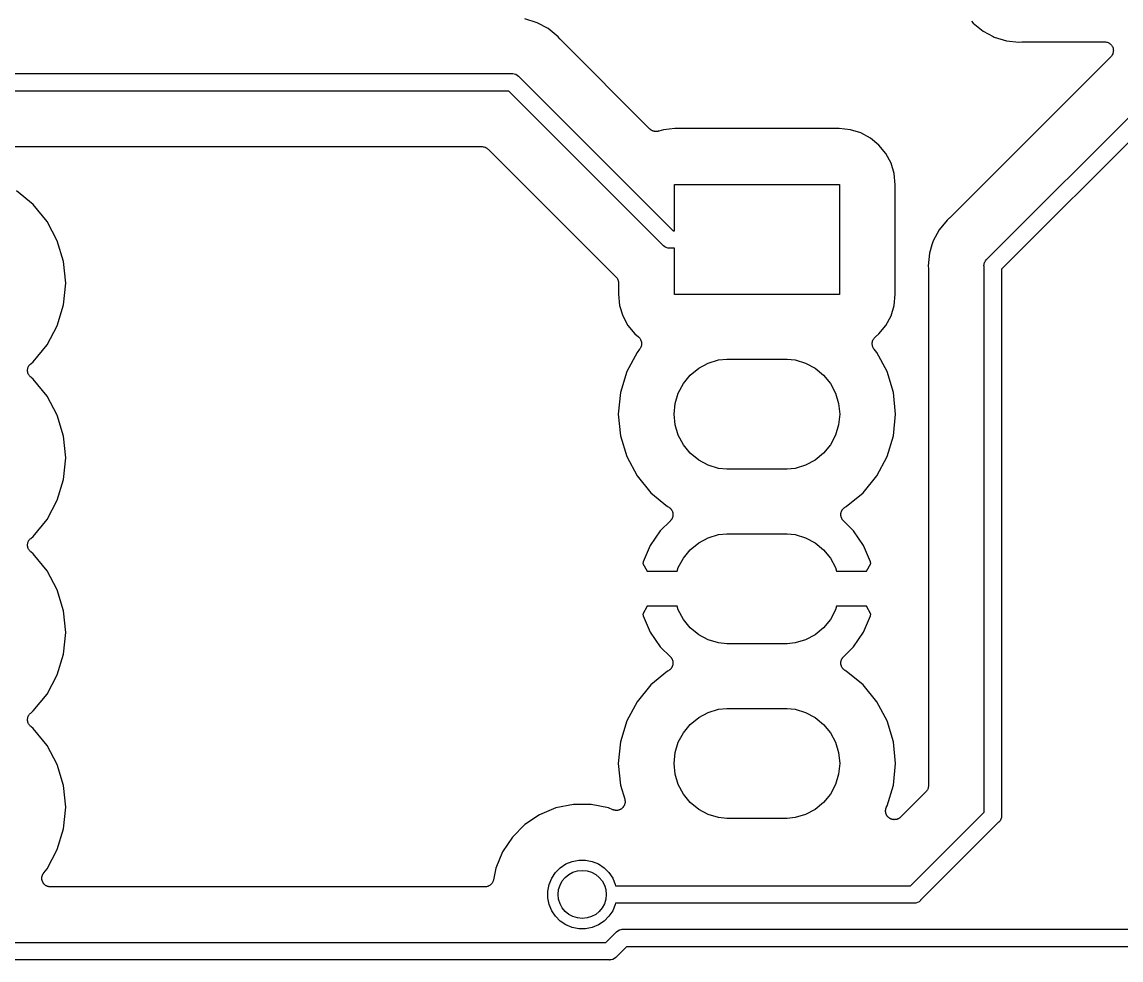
# Model space of a CAD drawing. Extents: x 2.36 to 5.74, y -5.58 to -1.66.
# Drawn here: x 2.979 to 3.608, y -4.488 to -3.95 of the extents above; entities that cross this region are included whole.
import ezdxf

# ---------------------------------------------------------------- set-up
doc = ezdxf.new("R2010")
doc.units = 0
doc.header["$MEASUREMENT"] = 0
doc.layers.add('BLACK', color=7, linetype='CONTINUOUS')

msp = doc.modelspace()

# ---------------------------------------------------------------- linework, layer by layer
at = {"layer": 'BLACK', "linetype": 'CONTINUOUS'}
for p, q in [((3.27416, -3.95083), (3.26722, -3.94872)), ((3.28055, -3.95424), (3.27416, -3.95083)), ((3.52285, -3.94994), (3.52384, -3.95116)), ((3.28616, -3.95884), (3.28055, -3.95424)), ((3.52384, -3.95116), (3.52945, -3.95576)), ((3.52945, -3.95576), (3.5352, -3.95883)), ((3.28715, -3.96006), (3.28616, -3.95884)), ((3.2873, -3.96021), (3.28715, -3.96006)), ((3.28743, -3.96037), (3.2873, -3.96021)), ((3.28748, -3.96042), (3.28743, -3.96037)), ((3.33879, -4.01173), (3.28748, -3.96042)), ((3.5352, -3.95883), (3.5352, -3.95883)), ((3.5352, -3.95883), (3.53585, -3.95917)), ((3.53585, -3.95917), (3.54278, -3.96128)), ((3.54278, -3.96128), (3.55, -3.96199)), ((3.55, -3.96199), (3.55156, -3.96184)), ((3.55156, -3.96184), (3.55163, -3.96183)), ((3.55163, -3.96183), (3.55184, -3.96183)), ((3.55184, -3.96183), (3.55205, -3.96181)), ((3.55205, -3.96181), (3.59906, -3.96181)), ((3.59906, -3.96181), (3.59911, -3.96181)), ((3.59911, -3.96181), (3.59911, -3.96181)), ((3.59911, -3.96181), (3.59911, -3.96181)), ((3.59911, -3.96181), (3.59913, -3.96181)), ((3.59913, -3.96181), (3.5996, -3.96186)), ((3.5996, -3.96186), (3.60008, -3.96192)), ((3.60008, -3.96192), (3.60009, -3.96192)), ((3.60009, -3.96192), (3.6001, -3.96192)), ((3.6001, -3.96192), (3.60055, -3.96206)), ((3.60055, -3.96206), (3.60101, -3.96221)), ((3.60101, -3.96221), (3.60102, -3.96221)), ((3.60102, -3.96221), (3.60103, -3.96222)), ((3.60103, -3.96222), (3.60145, -3.96245)), ((3.60145, -3.96245), (3.60187, -3.96268)), ((3.60187, -3.96268), (3.60188, -3.96268)), ((3.60188, -3.96268), (3.60188, -3.96269)), ((3.60188, -3.96269), (3.60225, -3.96299)), ((3.60225, -3.96299), (3.60262, -3.9633)), ((3.60262, -3.9633), (3.60262, -3.96331)), ((3.60262, -3.96331), (3.60263, -3.96331)), ((3.60263, -3.96331), (3.60293, -3.96368)), ((3.6032, -3.96961), (3.6029, -3.96998)), ((3.60293, -3.96368), (3.60323, -3.96406)), ((3.60321, -3.9696), (3.6032, -3.96961)), ((3.60344, -3.96917), (3.60321, -3.96959)), ((3.60321, -3.96959), (3.60321, -3.9696)), ((3.60323, -3.96406), (3.60324, -3.96407)), ((3.60324, -3.96407), (3.60324, -3.96407)), ((3.60324, -3.96407), (3.60346, -3.96449)), ((3.60367, -3.96875), (3.60344, -3.96917)), ((3.60346, -3.96449), (3.60369, -3.96492)), ((3.60368, -3.96873), (3.60367, -3.96874)), ((3.60367, -3.96874), (3.60367, -3.96875)), ((3.60382, -3.96827), (3.60368, -3.96873)), ((3.60369, -3.96492), (3.60369, -3.96493)), ((3.60369, -3.96493), (3.6037, -3.96494)), ((3.6037, -3.96494), (3.60383, -3.96538)), ((3.60396, -3.96782), (3.60382, -3.96827)), ((3.60383, -3.96538), (3.60397, -3.96586)), ((3.60401, -3.96732), (3.60396, -3.9678)), ((3.60396, -3.9678), (3.60396, -3.96781)), ((3.60396, -3.96781), (3.60396, -3.96782)), ((3.60397, -3.96586), (3.60397, -3.96587)), ((3.60397, -3.96587), (3.60397, -3.96587)), ((3.60397, -3.96587), (3.60401, -3.96635)), ((3.60401, -3.96635), (3.60406, -3.96683)), ((3.60406, -3.96685), (3.60401, -3.96732)), ((3.60406, -3.96683), (3.60406, -3.96684)), ((3.60406, -3.96684), (3.60406, -3.96685)), ((3.60259, -3.97035), (3.51042, -4.06252)), ((3.6029, -3.96998), (3.60259, -3.97035)), ((2.50707, -3.98), (3.25975, -3.98)), ((3.25975, -3.98), (3.26, -3.97998)), ((3.26, -3.97998), (3.26025, -3.98)), ((3.26025, -3.98), (3.26098, -3.98007)), ((3.26098, -3.98007), (3.26192, -3.98036)), ((3.26192, -3.98036), (3.26279, -3.98082)), ((3.26279, -3.98082), (3.26355, -3.98145)), ((3.26355, -3.98145), (3.26371, -3.98164)), ((3.26371, -3.98164), (3.35207, -4.07)), ((3.53164, -4.08629), (3.63129, -3.98664)), ((3.25793, -3.99), (2.50525, -3.99)), ((3.34629, -4.07836), (3.25793, -3.99)), ((3.63707, -3.995), (3.54, -4.09207)), ((3.33896, -4.01188), (3.33879, -4.01173)), ((3.33912, -4.01203), (3.33896, -4.01188)), ((3.33934, -4.01218), (3.33912, -4.01203)), ((3.33955, -4.01235), (3.33934, -4.01218)), ((3.33974, -4.01246), (3.33955, -4.01235)), ((3.33993, -4.01258), (3.33974, -4.01246)), ((3.34017, -4.01269), (3.33993, -4.01258)), ((3.34041, -4.01282), (3.34017, -4.01269)), ((3.34062, -4.01288), (3.34041, -4.01282)), ((3.34082, -4.01297), (3.34062, -4.01288)), ((3.34109, -4.01302), (3.34082, -4.01297)), ((3.34134, -4.0131), (3.34109, -4.01302)), ((3.34156, -4.01312), (3.34134, -4.0131)), ((3.34178, -4.01317), (3.34156, -4.01312)), ((3.34205, -4.01317), (3.34178, -4.01317)), ((3.34231, -4.0132), (3.34205, -4.01317)), ((3.34253, -4.01318), (3.34231, -4.0132)), ((3.34275, -4.01318), (3.34253, -4.01318)), ((3.34302, -4.01313), (3.34275, -4.01318)), ((3.34328, -4.01311), (3.34302, -4.01313)), ((3.3435, -4.01304), (3.34328, -4.01311)), ((3.34371, -4.013), (3.3435, -4.01304)), ((3.34378, -4.01298), (3.34371, -4.013)), ((3.34652, -4.01215), (3.34378, -4.01298)), ((3.353, -4.01151), (3.34652, -4.01215)), ((3.447, -4.01151), (3.353, -4.01151)), ((3.45348, -4.01215), (3.447, -4.01151)), ((3.45948, -4.01397), (3.45348, -4.01215)), ((3.465, -4.01693), (3.45948, -4.01397)), ((3.46985, -4.0209), (3.465, -4.01693)), ((2.7815, -4.02181), (3.24268, -4.02181)), ((3.24268, -4.02181), (3.2427, -4.02181)), ((3.2427, -4.02181), (3.2427, -4.02181)), ((3.2427, -4.02181), (3.2427, -4.02181)), ((3.2427, -4.02181), (3.24275, -4.02181)), ((3.24275, -4.02181), (3.24321, -4.02186)), ((3.24321, -4.02186), (3.24367, -4.02191)), ((3.24367, -4.02191), (3.24369, -4.02192)), ((3.24369, -4.02192), (3.24372, -4.02192)), ((3.24372, -4.02192), (3.24416, -4.02206)), ((3.24416, -4.02206), (3.2446, -4.02219)), ((3.2446, -4.02219), (3.24463, -4.02221)), ((3.24463, -4.02221), (3.24465, -4.02222)), ((3.24465, -4.02222), (3.24506, -4.02244)), ((3.24506, -4.02244), (3.24546, -4.02266)), ((3.24546, -4.02266), (3.24548, -4.02267)), ((3.24548, -4.02267), (3.24551, -4.02269)), ((3.24551, -4.02269), (3.24586, -4.02298)), ((3.24586, -4.02298), (3.24622, -4.02328)), ((3.24622, -4.02328), (3.3193, -4.09636)), ((3.47382, -4.02575), (3.46985, -4.0209)), ((3.47678, -4.03127), (3.47382, -4.02575)), ((3.47859, -4.03727), (3.47678, -4.03127)), ((3.47923, -4.04375), (3.47859, -4.03727)), ((3.35276, -4.07), (3.35276, -4.0435)), ((3.35276, -4.0435), (3.44724, -4.0435)), ((3.44724, -4.0435), (3.44724, -4.1065)), ((3.47923, -4.10625), (3.47923, -4.04375)), ((2.98573, -4.05502), (2.97609, -4.04711)), ((2.99364, -4.06466), (2.98573, -4.05502)), ((3.50884, -4.06384), (3.50424, -4.06945)), ((3.51006, -4.06285), (3.50884, -4.06384)), ((3.51021, -4.0627), (3.51006, -4.06285)), ((3.51037, -4.06257), (3.51021, -4.0627)), ((3.51042, -4.06252), (3.51037, -4.06257)), ((2.99952, -4.07566), (2.99364, -4.06466)), ((3.35207, -4.07), (3.35276, -4.07)), ((3.50424, -4.06945), (3.50083, -4.07584)), ((3.00314, -4.08759), (2.99952, -4.07566)), ((3.50083, -4.07584), (3.50014, -4.07811)), ((3.34645, -4.07855), (3.34629, -4.07836)), ((3.34721, -4.07918), (3.34645, -4.07855)), ((3.34808, -4.07964), (3.34721, -4.07918)), ((3.34902, -4.07993), (3.34808, -4.07964)), ((3.34975, -4.08), (3.34902, -4.07993)), ((3.35, -4.08002), (3.34975, -4.08)), ((3.34975, -4.08), (3.34975, -4.08)), ((3.35025, -4.08), (3.35, -4.08002)), ((3.35276, -4.08), (3.35025, -4.08)), ((3.35276, -4.1065), (3.35276, -4.08)), ((3.49872, -4.08278), (3.49801, -4.09)), ((3.50014, -4.07811), (3.49872, -4.08278)), ((3.50014, -4.07811), (3.50014, -4.07811)), ((3.00436, -4.1), (3.00314, -4.08759)), ((3.52998, -4.09), (3.53007, -4.08902)), ((3.53007, -4.08902), (3.53036, -4.08808)), ((3.53036, -4.08808), (3.53038, -4.08804)), ((3.53038, -4.08804), (3.53082, -4.08721)), ((3.53082, -4.08721), (3.53145, -4.08645)), ((3.53145, -4.08645), (3.53164, -4.08629)), ((3.49801, -4.09), (3.49816, -4.09156)), ((3.49816, -4.09156), (3.49817, -4.09163)), ((3.49817, -4.09163), (3.49817, -4.09184)), ((3.49817, -4.09184), (3.49819, -4.09205)), ((3.49819, -4.09205), (3.49819, -4.38768)), ((3.53, -4.09025), (3.52998, -4.09)), ((3.53, -4.40293), (3.53, -4.09025)), ((3.54, -4.09207), (3.54, -4.40475)), ((3.00314, -4.11241), (3.00436, -4.1)), ((3.3193, -4.09636), (3.31931, -4.09637)), ((3.31931, -4.09637), (3.31931, -4.09637)), ((3.31931, -4.09637), (3.31932, -4.09637)), ((3.31932, -4.09637), (3.31935, -4.09641)), ((3.31935, -4.09641), (3.31964, -4.09677)), ((3.31964, -4.09677), (3.31993, -4.09713)), ((3.31993, -4.09713), (3.31994, -4.09715)), ((3.31994, -4.09715), (3.31996, -4.09717)), ((3.31996, -4.09717), (3.32017, -4.09758)), ((3.32017, -4.09758), (3.32039, -4.09799)), ((3.32039, -4.09799), (3.3204, -4.09802)), ((3.3204, -4.09802), (3.32041, -4.09804)), ((3.32041, -4.09804), (3.32054, -4.09848)), ((3.32054, -4.09848), (3.32067, -4.09893)), ((3.32067, -4.09893), (3.32067, -4.09895)), ((3.32067, -4.09895), (3.32068, -4.09898)), ((3.32068, -4.09898), (3.32072, -4.09944)), ((3.32072, -4.09944), (3.32077, -4.0999)), ((3.32077, -4.0999), (3.32077, -4.10625)), ((3.32077, -4.10625), (3.32141, -4.11273)), ((3.44724, -4.1065), (3.35276, -4.1065)), ((3.47859, -4.11273), (3.47923, -4.10625)), ((2.99952, -4.12434), (3.00314, -4.11241)), ((3.32141, -4.11273), (3.32322, -4.11873)), ((3.47678, -4.11873), (3.47859, -4.11273)), ((3.32322, -4.11873), (3.32618, -4.12425)), ((3.47382, -4.12425), (3.47678, -4.11873)), ((2.99364, -4.13534), (2.99952, -4.12434)), ((3.32618, -4.12425), (3.33015, -4.1291)), ((3.46985, -4.1291), (3.47382, -4.12425)), ((3.33015, -4.1291), (3.33219, -4.13077)), ((3.33219, -4.13077), (3.33221, -4.13079)), ((3.33221, -4.13079), (3.33221, -4.13079)), ((3.33221, -4.13079), (3.33222, -4.13079)), ((3.33222, -4.13079), (3.33224, -4.13081)), ((3.33224, -4.13081), (3.33257, -4.13115)), ((3.33257, -4.13115), (3.3329, -4.13148)), ((3.3329, -4.13148), (3.33291, -4.1315)), ((3.33291, -4.1315), (3.33292, -4.13151)), ((3.33292, -4.13151), (3.33318, -4.13191)), ((3.33318, -4.13191), (3.33344, -4.1323)), ((3.33344, -4.1323), (3.33344, -4.13232)), ((3.33344, -4.13232), (3.33345, -4.13233)), ((3.33345, -4.13233), (3.33363, -4.13277)), ((3.33363, -4.13277), (3.33381, -4.1332)), ((3.33381, -4.1332), (3.33381, -4.13322)), ((3.33381, -4.13322), (3.33382, -4.13324)), ((3.33382, -4.13324), (3.3339, -4.1337)), ((3.46611, -4.13363), (3.4662, -4.13317)), ((3.4662, -4.13317), (3.46621, -4.13315)), ((3.46621, -4.13314), (3.4664, -4.1327)), ((3.46621, -4.13315), (3.46621, -4.13314)), ((3.4664, -4.1327), (3.46658, -4.13227)), ((3.46658, -4.13227), (3.46659, -4.13225)), ((3.46659, -4.13225), (3.4666, -4.13224)), ((3.4666, -4.13224), (3.46686, -4.13185)), ((3.46686, -4.13185), (3.46712, -4.13146)), ((3.46712, -4.13146), (3.46713, -4.13145)), ((3.46713, -4.13145), (3.46714, -4.13143)), ((3.46714, -4.13143), (3.46748, -4.1311)), ((3.46748, -4.1311), (3.46781, -4.13077)), ((3.46781, -4.13077), (3.46985, -4.1291)), ((2.98573, -4.14498), (2.99364, -4.13534)), ((3.33288, -4.13781), (3.33136, -4.13966)), ((3.33314, -4.13741), (3.33288, -4.13781)), ((3.33341, -4.13702), (3.33314, -4.13741)), ((3.33342, -4.13699), (3.33341, -4.13701)), ((3.33341, -4.13701), (3.33341, -4.13702)), ((3.3336, -4.13656), (3.33342, -4.13699)), ((3.33379, -4.13613), (3.3336, -4.13656)), ((3.3338, -4.13609), (3.33379, -4.13611)), ((3.33379, -4.13611), (3.33379, -4.13613)), ((3.33389, -4.13563), (3.3338, -4.13609)), ((3.33399, -4.13517), (3.33389, -4.13563)), ((3.3339, -4.1337), (3.33399, -4.13416)), ((3.33399, -4.13416), (3.33399, -4.13418)), ((3.33399, -4.13418), (3.334, -4.1342)), ((3.334, -4.1342), (3.33399, -4.13467)), ((3.33399, -4.13467), (3.33399, -4.13514)), ((3.33399, -4.13514), (3.33399, -4.13515)), ((3.33399, -4.13515), (3.33399, -4.13517)), ((3.466, -4.13507), (3.46601, -4.1346)), ((3.46601, -4.13508), (3.466, -4.13507)), ((3.46601, -4.13409), (3.46611, -4.13363)), ((3.46601, -4.13411), (3.46601, -4.13409)), ((3.46601, -4.13413), (3.46601, -4.13411)), ((3.46601, -4.1346), (3.46601, -4.13413)), ((3.46601, -4.1351), (3.46601, -4.13508)), ((3.4661, -4.13556), (3.46601, -4.1351)), ((3.46618, -4.13603), (3.4661, -4.13556)), ((3.46619, -4.13604), (3.46618, -4.13603)), ((3.46619, -4.13606), (3.46619, -4.13604)), ((3.46637, -4.13649), (3.46619, -4.13606)), ((3.46654, -4.13693), (3.46637, -4.13649)), ((3.46655, -4.13695), (3.46654, -4.13693)), ((3.46656, -4.13696), (3.46655, -4.13695)), ((3.46682, -4.13735), (3.46656, -4.13696)), ((3.46708, -4.13775), (3.46682, -4.13735)), ((3.4671, -4.13778), (3.46708, -4.13775)), ((3.46712, -4.13781), (3.4671, -4.13778)), ((3.4671, -4.13778), (3.4671, -4.13778)), ((3.4671, -4.13778), (3.4671, -4.13778)), ((3.46864, -4.13966), (3.46712, -4.13781)), ((2.98432, -4.14613), (2.98573, -4.14498)), ((3.33136, -4.13966), (3.32548, -4.15066)), ((3.36667, -4.14869), (3.37214, -4.14576)), ((3.37214, -4.14576), (3.37808, -4.14396)), ((3.37808, -4.14396), (3.38271, -4.1435)), ((3.38271, -4.1435), (3.41729, -4.1435)), ((3.41729, -4.1435), (3.42192, -4.14396)), ((3.42192, -4.14396), (3.42786, -4.14576)), ((3.42786, -4.14576), (3.43333, -4.14869)), ((3.47452, -4.15066), (3.46864, -4.13966)), ((2.98252, -4.14946), (2.98262, -4.149)), ((2.98252, -4.14948), (2.98252, -4.14946)), ((2.98252, -4.14949), (2.98252, -4.14948)), ((2.98252, -4.14996), (2.98252, -4.14949)), ((2.98252, -4.15044), (2.98252, -4.14996)), ((2.98252, -4.15045), (2.98252, -4.15044)), ((2.98252, -4.15047), (2.98252, -4.15045)), ((2.98261, -4.15093), (2.98252, -4.15047)), ((2.9827, -4.1514), (2.98261, -4.15093)), ((2.98262, -4.149), (2.98271, -4.14854)), ((2.9827, -4.15141), (2.9827, -4.1514)), ((2.9827, -4.15143), (2.9827, -4.15141)), ((2.98288, -4.15187), (2.9827, -4.15143)), ((2.98271, -4.14854), (2.98272, -4.14852)), ((2.98272, -4.14851), (2.98291, -4.14807)), ((2.98272, -4.14852), (2.98272, -4.14851)), ((2.98306, -4.1523), (2.98288, -4.15187)), ((2.98291, -4.14807), (2.98309, -4.14764)), ((2.98309, -4.14764), (2.9831, -4.14762)), ((2.9831, -4.14761), (2.98337, -4.14722)), ((2.9831, -4.14762), (2.9831, -4.14761)), ((2.98337, -4.14722), (2.98363, -4.14682)), ((2.98363, -4.14682), (2.98364, -4.14681)), ((2.98364, -4.14681), (2.98365, -4.1468)), ((2.98365, -4.1468), (2.98399, -4.14647)), ((2.98399, -4.14647), (2.98432, -4.14613)), ((3.32548, -4.15066), (3.32186, -4.16259)), ((3.36187, -4.15262), (3.36667, -4.14869)), ((3.43333, -4.14869), (3.43813, -4.15262)), ((3.47814, -4.16259), (3.47452, -4.15066)), ((2.98307, -4.15232), (2.98306, -4.1523)), ((2.98307, -4.15233), (2.98307, -4.15232)), ((2.98333, -4.15273), (2.98307, -4.15233)), ((2.98359, -4.15312), (2.98333, -4.15273)), ((2.9836, -4.15313), (2.98359, -4.15312)), ((2.98361, -4.15314), (2.9836, -4.15313)), ((2.98394, -4.15348), (2.98361, -4.15314)), ((2.98427, -4.15382), (2.98394, -4.15348)), ((2.98429, -4.15384), (2.98427, -4.15382)), ((2.98432, -4.15387), (2.98429, -4.15384)), ((2.98429, -4.15384), (2.98429, -4.15384)), ((2.98429, -4.15384), (2.98429, -4.15384)), ((2.98573, -4.15502), (2.98432, -4.15387)), ((2.99364, -4.16466), (2.98573, -4.15502)), ((3.35501, -4.16289), (3.35794, -4.15742)), ((3.35794, -4.15742), (3.36187, -4.15262)), ((3.43813, -4.15262), (3.44206, -4.15742)), ((3.44206, -4.15742), (3.44499, -4.16289)), ((2.99952, -4.17566), (2.99364, -4.16466)), ((3.32186, -4.16259), (3.32064, -4.175)), ((3.35321, -4.16883), (3.35501, -4.16289)), ((3.44499, -4.16289), (3.44679, -4.16883)), ((3.47936, -4.175), (3.47814, -4.16259)), ((3.3526, -4.175), (3.35321, -4.16883)), ((3.44679, -4.16883), (3.4474, -4.175)), ((3.00314, -4.18759), (2.99952, -4.17566)), ((3.32064, -4.175), (3.32186, -4.18741)), ((3.35321, -4.18117), (3.3526, -4.175)), ((3.4474, -4.175), (3.44679, -4.18117)), ((3.47814, -4.18741), (3.47936, -4.175)), ((3.35501, -4.18711), (3.35321, -4.18117)), ((3.44679, -4.18117), (3.44499, -4.18711)), ((3.00436, -4.2), (3.00314, -4.18759)), ((3.32186, -4.18741), (3.32548, -4.19934)), ((3.35794, -4.19258), (3.35501, -4.18711)), ((3.44499, -4.18711), (3.44206, -4.19258)), ((3.47452, -4.19934), (3.47814, -4.18741)), ((3.36187, -4.19738), (3.35794, -4.19258)), ((3.44206, -4.19258), (3.43813, -4.19738)), ((3.00314, -4.21241), (3.00436, -4.2)), ((3.32548, -4.19934), (3.33136, -4.21034)), ((3.36667, -4.20131), (3.36187, -4.19738)), ((3.37214, -4.20424), (3.36667, -4.20131)), ((3.43333, -4.20131), (3.42786, -4.20424)), ((3.43813, -4.19738), (3.43333, -4.20131)), ((3.46864, -4.21034), (3.47452, -4.19934)), ((3.37808, -4.20604), (3.37214, -4.20424)), ((3.38271, -4.2065), (3.37808, -4.20604)), ((3.41729, -4.2065), (3.38271, -4.2065)), ((3.42192, -4.20604), (3.41729, -4.2065)), ((3.42786, -4.20424), (3.42192, -4.20604)), ((2.99952, -4.22434), (3.00314, -4.21241)), ((3.33136, -4.21034), (3.33927, -4.21998)), ((3.46073, -4.21998), (3.46864, -4.21034)), ((3.33927, -4.21998), (3.34891, -4.22789)), ((3.45109, -4.22789), (3.46073, -4.21998)), ((2.99364, -4.23534), (2.99952, -4.22434)), ((3.34891, -4.22789), (3.34931, -4.22811)), ((3.34931, -4.22811), (3.34938, -4.22814)), ((3.34938, -4.22814), (3.34959, -4.22829)), ((3.34959, -4.22829), (3.34981, -4.22841)), ((3.34981, -4.22841), (3.34999, -4.22856)), ((3.34999, -4.22856), (3.35018, -4.2287)), ((3.35018, -4.2287), (3.35036, -4.22888)), ((3.35036, -4.22888), (3.35055, -4.22904)), ((3.35055, -4.22904), (3.3507, -4.22923)), ((3.3507, -4.22923), (3.35086, -4.22939)), ((3.35086, -4.22939), (3.351, -4.22961)), ((3.351, -4.22961), (3.35116, -4.22981)), ((3.35116, -4.22981), (3.35127, -4.23002)), ((3.35127, -4.23002), (3.35139, -4.23021)), ((3.35139, -4.23021), (3.35149, -4.23045)), ((3.35149, -4.23045), (3.35161, -4.23068)), ((3.35161, -4.23068), (3.35167, -4.2309)), ((3.35167, -4.2309), (3.35176, -4.23112)), ((3.35178, -4.23378), (3.35173, -4.23401)), ((3.35176, -4.23112), (3.3518, -4.23137)), ((3.35185, -4.23356), (3.35178, -4.23378)), ((3.3518, -4.23137), (3.35187, -4.23161)), ((3.35188, -4.2333), (3.35185, -4.23356)), ((3.35187, -4.23161), (3.35189, -4.23185)), ((3.35193, -4.23305), (3.35188, -4.2333)), ((3.35189, -4.23185), (3.35194, -4.23208)), ((3.35196, -4.23259), (3.35193, -4.23282)), ((3.35193, -4.23282), (3.35193, -4.23305)), ((3.35194, -4.23208), (3.35194, -4.23233)), ((3.35194, -4.23233), (3.35196, -4.23259)), ((3.44804, -4.23252), (3.44807, -4.23226)), ((3.44807, -4.23275), (3.44804, -4.23252)), ((3.44806, -4.23298), (3.44807, -4.23275)), ((3.44811, -4.23323), (3.44806, -4.23298)), ((3.44807, -4.23201), (3.44812, -4.23178)), ((3.44807, -4.23226), (3.44807, -4.23201)), ((3.44814, -4.23349), (3.44811, -4.23323)), ((3.44812, -4.23178), (3.44814, -4.23154)), ((3.44814, -4.23154), (3.44821, -4.2313)), ((3.4482, -4.23371), (3.44814, -4.23349)), ((3.44825, -4.23394), (3.4482, -4.23371)), ((3.44821, -4.2313), (3.44826, -4.23105)), ((3.44834, -4.23418), (3.44825, -4.23394)), ((3.44826, -4.23105), (3.44835, -4.23083)), ((3.44835, -4.23083), (3.44842, -4.23061)), ((3.44842, -4.23061), (3.44854, -4.23039)), ((3.44854, -4.23039), (3.44864, -4.23015)), ((3.44864, -4.23015), (3.44877, -4.22996)), ((3.44877, -4.22996), (3.44888, -4.22975)), ((3.44888, -4.22975), (3.44904, -4.22955)), ((3.44904, -4.22955), (3.44918, -4.22934)), ((3.44918, -4.22934), (3.44935, -4.22917)), ((3.44935, -4.22917), (3.4495, -4.22899)), ((3.4495, -4.22899), (3.44969, -4.22883)), ((3.44969, -4.22883), (3.44987, -4.22865)), ((3.44987, -4.22865), (3.45007, -4.22852)), ((3.45007, -4.22852), (3.45025, -4.22837)), ((3.45025, -4.22837), (3.45047, -4.22825)), ((3.45047, -4.22825), (3.45069, -4.22811)), ((3.45069, -4.22811), (3.45109, -4.22789)), ((2.98573, -4.24498), (2.99364, -4.23534)), ((3.35046, -4.23609), (3.34462, -4.24181)), ((3.35062, -4.23589), (3.35046, -4.23609)), ((3.3508, -4.23571), (3.35062, -4.23589)), ((3.35093, -4.23552), (3.3508, -4.23571)), ((3.35108, -4.23534), (3.35093, -4.23552)), ((3.35121, -4.23512), (3.35108, -4.23534)), ((3.35135, -4.23491), (3.35121, -4.23512)), ((3.35144, -4.23469), (3.35135, -4.23491)), ((3.35155, -4.23449), (3.35144, -4.23469)), ((3.35163, -4.23424), (3.35155, -4.23449)), ((3.35173, -4.23401), (3.35163, -4.23424)), ((3.44842, -4.23442), (3.44834, -4.23418)), ((3.44853, -4.23463), (3.44842, -4.23442)), ((3.44862, -4.23484), (3.44853, -4.23463)), ((3.44876, -4.23506), (3.44862, -4.23484)), ((3.44888, -4.23528), (3.44876, -4.23506)), ((3.44902, -4.23546), (3.44888, -4.23528)), ((3.44915, -4.23566), (3.44902, -4.23546)), ((3.44933, -4.23584), (3.44915, -4.23566)), ((3.44949, -4.23604), (3.44933, -4.23584)), ((3.44954, -4.23609), (3.44949, -4.23604)), ((3.45538, -4.24181), (3.44954, -4.23609)), ((2.98365, -4.2468), (2.98399, -4.24647)), ((2.98399, -4.24647), (2.98432, -4.24613)), ((2.98432, -4.24613), (2.98573, -4.24498)), ((3.34462, -4.24181), (3.33891, -4.25018)), ((3.36667, -4.24869), (3.37214, -4.24576)), ((3.37214, -4.24576), (3.37808, -4.24396)), ((3.37808, -4.24396), (3.38271, -4.2435)), ((3.38271, -4.2435), (3.41729, -4.2435)), ((3.41729, -4.2435), (3.42192, -4.24396)), ((3.42192, -4.24396), (3.42786, -4.24576)), ((3.42786, -4.24576), (3.43333, -4.24869)), ((3.46109, -4.25018), (3.45538, -4.24181)), ((2.98252, -4.24946), (2.98262, -4.249)), ((2.98252, -4.24948), (2.98252, -4.24946)), ((2.98252, -4.24949), (2.98252, -4.24948)), ((2.98252, -4.24996), (2.98252, -4.24949)), ((2.98252, -4.25044), (2.98252, -4.24996)), ((2.98252, -4.25045), (2.98252, -4.25044)), ((2.98252, -4.25047), (2.98252, -4.25045)), ((2.98261, -4.25093), (2.98252, -4.25047)), ((2.9827, -4.2514), (2.98261, -4.25093)), ((2.98262, -4.249), (2.98271, -4.24854)), ((2.9827, -4.25141), (2.9827, -4.2514)), ((2.9827, -4.25143), (2.9827, -4.25141)), ((2.98288, -4.25187), (2.9827, -4.25143)), ((2.98271, -4.24854), (2.98272, -4.24852)), ((2.98272, -4.24851), (2.98291, -4.24807)), ((2.98272, -4.24852), (2.98272, -4.24851)), ((2.98306, -4.2523), (2.98288, -4.25187)), ((2.98291, -4.24807), (2.98309, -4.24764)), ((2.98307, -4.25232), (2.98306, -4.2523)), ((2.98307, -4.25233), (2.98307, -4.25232)), ((2.98333, -4.25273), (2.98307, -4.25233)), ((2.98309, -4.24764), (2.9831, -4.24762)), ((2.9831, -4.24761), (2.98337, -4.24722)), ((2.9831, -4.24762), (2.9831, -4.24761)), ((2.98359, -4.25312), (2.98333, -4.25273)), ((2.98337, -4.24722), (2.98363, -4.24682)), ((2.98363, -4.24682), (2.98364, -4.24681)), ((2.98364, -4.24681), (2.98365, -4.2468)), ((3.33891, -4.25018), (3.33493, -4.25951)), ((3.35794, -4.25742), (3.36187, -4.25262)), ((3.36187, -4.25262), (3.36667, -4.24869)), ((3.43333, -4.24869), (3.43813, -4.25262)), ((3.43813, -4.25262), (3.44206, -4.25742)), ((3.46507, -4.25951), (3.46109, -4.25018)), ((2.9836, -4.25313), (2.98359, -4.25312)), ((2.98361, -4.25314), (2.9836, -4.25313)), ((2.98394, -4.25348), (2.98361, -4.25314)), ((2.98427, -4.25382), (2.98394, -4.25348)), ((2.98429, -4.25384), (2.98427, -4.25382)), ((2.98432, -4.25387), (2.98429, -4.25384)), ((2.98429, -4.25384), (2.98429, -4.25384)), ((2.98429, -4.25384), (2.98429, -4.25384)), ((2.98573, -4.25502), (2.98432, -4.25387)), ((2.99364, -4.26466), (2.98573, -4.25502)), ((3.35501, -4.26289), (3.35794, -4.25742)), ((3.44206, -4.25742), (3.44499, -4.26289)), ((2.99952, -4.27566), (2.99364, -4.26466)), ((3.33493, -4.25951), (3.33473, -4.26048)), ((3.33473, -4.26048), (3.33721, -4.265)), ((3.33721, -4.265), (3.35437, -4.265)), ((3.35437, -4.265), (3.35501, -4.26289)), ((3.44499, -4.26289), (3.44563, -4.265)), ((3.44563, -4.265), (3.46279, -4.265)), ((3.46279, -4.265), (3.46527, -4.26048)), ((3.46527, -4.26048), (3.46507, -4.25951)), ((3.00314, -4.28759), (2.99952, -4.27566)), ((3.00436, -4.3), (3.00314, -4.28759)), ((3.33721, -4.285), (3.33473, -4.28952)), ((3.33473, -4.28952), (3.33493, -4.29049)), ((3.33493, -4.29049), (3.33891, -4.29982)), ((3.35437, -4.285), (3.33721, -4.285)), ((3.35501, -4.28711), (3.35437, -4.285)), ((3.35794, -4.29258), (3.35501, -4.28711)), ((3.44499, -4.28711), (3.44206, -4.29258)), ((3.44563, -4.285), (3.44499, -4.28711)), ((3.46279, -4.285), (3.44563, -4.285)), ((3.46109, -4.29982), (3.46507, -4.29049)), ((3.46527, -4.28952), (3.46279, -4.285)), ((3.46507, -4.29049), (3.46527, -4.28952)), ((3.36187, -4.29738), (3.35794, -4.29258)), ((3.44206, -4.29258), (3.43813, -4.29738)), ((3.00314, -4.31241), (3.00436, -4.3)), ((3.33891, -4.29982), (3.34462, -4.30819)), ((3.36667, -4.30131), (3.36187, -4.29738)), ((3.37214, -4.30424), (3.36667, -4.30131)), ((3.43333, -4.30131), (3.42786, -4.30424)), ((3.43813, -4.29738), (3.43333, -4.30131)), ((3.45538, -4.30819), (3.46109, -4.29982)), ((3.34462, -4.30819), (3.35046, -4.31391)), ((3.37808, -4.30604), (3.37214, -4.30424)), ((3.38271, -4.3065), (3.37808, -4.30604)), ((3.41729, -4.3065), (3.38271, -4.3065)), ((3.42192, -4.30604), (3.41729, -4.3065)), ((3.42786, -4.30424), (3.42192, -4.30604)), ((3.44954, -4.31391), (3.45538, -4.30819)), ((2.99952, -4.32434), (3.00314, -4.31241)), ((3.35046, -4.31391), (3.35051, -4.31396)), ((3.35051, -4.31396), (3.35067, -4.31416)), ((3.35067, -4.31416), (3.35085, -4.31434)), ((3.35085, -4.31434), (3.35098, -4.31454)), ((3.35098, -4.31454), (3.35112, -4.31472)), ((3.35112, -4.31472), (3.35124, -4.31494)), ((3.35124, -4.31494), (3.35138, -4.31516)), ((3.35138, -4.31516), (3.35147, -4.31537)), ((3.35147, -4.31537), (3.35158, -4.31558)), ((3.35158, -4.31558), (3.35166, -4.31582)), ((3.44837, -4.31576), (3.44845, -4.31551)), ((3.44845, -4.31551), (3.44856, -4.31531)), ((3.44856, -4.31531), (3.44865, -4.31509)), ((3.44865, -4.31509), (3.44879, -4.31488)), ((3.44879, -4.31488), (3.44892, -4.31466)), ((3.44892, -4.31466), (3.44907, -4.31448)), ((3.44907, -4.31448), (3.4492, -4.31429)), ((3.4492, -4.31429), (3.44938, -4.31411)), ((3.44938, -4.31411), (3.44954, -4.31391)), ((3.34931, -4.32189), (3.34891, -4.32211)), ((3.34953, -4.32175), (3.34931, -4.32189)), ((3.34975, -4.32163), (3.34953, -4.32175)), ((3.34993, -4.32148), (3.34975, -4.32163)), ((3.35013, -4.32135), (3.34993, -4.32148)), ((3.35031, -4.32117), (3.35013, -4.32135)), ((3.3505, -4.32101), (3.35031, -4.32117)), ((3.35065, -4.32083), (3.3505, -4.32101)), ((3.35082, -4.32066), (3.35065, -4.32083)), ((3.35096, -4.32045), (3.35082, -4.32066)), ((3.35112, -4.32025), (3.35096, -4.32045)), ((3.35123, -4.32004), (3.35112, -4.32025)), ((3.35136, -4.31985), (3.35123, -4.32004)), ((3.35146, -4.31961), (3.35136, -4.31985)), ((3.35158, -4.31939), (3.35146, -4.31961)), ((3.35165, -4.31917), (3.35158, -4.31939)), ((3.35174, -4.31895), (3.35165, -4.31917)), ((3.35166, -4.31582), (3.35175, -4.31606)), ((3.35179, -4.3187), (3.35174, -4.31895)), ((3.35175, -4.31606), (3.3518, -4.31629)), ((3.35186, -4.31846), (3.35179, -4.3187)), ((3.3518, -4.31629), (3.35186, -4.31651)), ((3.35186, -4.31651), (3.35189, -4.31677)), ((3.35188, -4.31822), (3.35186, -4.31846)), ((3.35193, -4.31799), (3.35188, -4.31822)), ((3.35189, -4.31677), (3.35194, -4.31702)), ((3.35194, -4.31702), (3.35193, -4.31725)), ((3.35193, -4.31725), (3.35196, -4.31748)), ((3.35196, -4.31748), (3.35193, -4.31774)), ((3.35193, -4.31774), (3.35193, -4.31799)), ((3.44804, -4.31741), (3.44807, -4.31718)), ((3.44806, -4.31767), (3.44804, -4.31741)), ((3.44806, -4.31792), (3.44806, -4.31767)), ((3.44811, -4.31815), (3.44806, -4.31792)), ((3.44807, -4.31695), (3.44812, -4.3167)), ((3.44807, -4.31718), (3.44807, -4.31695)), ((3.44813, -4.31839), (3.44811, -4.31815)), ((3.44812, -4.3167), (3.44815, -4.31644)), ((3.4482, -4.31863), (3.44813, -4.31839)), ((3.44815, -4.31644), (3.44822, -4.31622)), ((3.44824, -4.31888), (3.4482, -4.31863)), ((3.44822, -4.31622), (3.44827, -4.31599)), ((3.44833, -4.3191), (3.44824, -4.31888)), ((3.44827, -4.31599), (3.44837, -4.31576)), ((3.44839, -4.31932), (3.44833, -4.3191)), ((3.44851, -4.31955), (3.44839, -4.31932)), ((3.44861, -4.31979), (3.44851, -4.31955)), ((3.44873, -4.31998), (3.44861, -4.31979)), ((3.44884, -4.32019), (3.44873, -4.31998)), ((3.449, -4.32039), (3.44884, -4.32019)), ((3.44914, -4.32061), (3.449, -4.32039)), ((3.4493, -4.32077), (3.44914, -4.32061)), ((3.44945, -4.32096), (3.4493, -4.32077)), ((3.44964, -4.32112), (3.44945, -4.32096)), ((3.44982, -4.3213), (3.44964, -4.32112)), ((3.45001, -4.32144), (3.44982, -4.3213)), ((3.45019, -4.32159), (3.45001, -4.32144)), ((3.45041, -4.32171), (3.45019, -4.32159)), ((3.45062, -4.32186), (3.45041, -4.32171)), ((3.45069, -4.32189), (3.45062, -4.32186)), ((3.45109, -4.32211), (3.45069, -4.32189)), ((2.99364, -4.33534), (2.99952, -4.32434)), ((3.34891, -4.32211), (3.33927, -4.33002)), ((3.46073, -4.33002), (3.45109, -4.32211)), ((3.33927, -4.33002), (3.33136, -4.33966)), ((3.46864, -4.33966), (3.46073, -4.33002)), ((2.98573, -4.34498), (2.99364, -4.33534)), ((3.33136, -4.33966), (3.32548, -4.35066)), ((3.47452, -4.35066), (3.46864, -4.33966)), ((2.98337, -4.34722), (2.98363, -4.34682)), ((2.98363, -4.34682), (2.98364, -4.34681)), ((2.98364, -4.34681), (2.98365, -4.3468)), ((2.98365, -4.3468), (2.98399, -4.34647)), ((2.98399, -4.34647), (2.98432, -4.34613)), ((2.98432, -4.34613), (2.98573, -4.34498)), ((3.36667, -4.34869), (3.37214, -4.34576)), ((3.37214, -4.34576), (3.37808, -4.34396)), ((3.37808, -4.34396), (3.38271, -4.3435)), ((3.38271, -4.3435), (3.41729, -4.3435)), ((3.41729, -4.3435), (3.42192, -4.34396)), ((3.42192, -4.34396), (3.42786, -4.34576)), ((3.42786, -4.34576), (3.43333, -4.34869)), ((2.98252, -4.34946), (2.98262, -4.349)), ((2.98252, -4.34948), (2.98252, -4.34946)), ((2.98252, -4.34949), (2.98252, -4.34948)), ((2.98252, -4.34996), (2.98252, -4.34949)), ((2.98252, -4.35044), (2.98252, -4.34996)), ((2.98252, -4.35045), (2.98252, -4.35044)), ((2.98252, -4.35047), (2.98252, -4.35045)), ((2.98261, -4.35093), (2.98252, -4.35047)), ((2.9827, -4.3514), (2.98261, -4.35093)), ((2.98262, -4.349), (2.98271, -4.34854)), ((2.9827, -4.35141), (2.9827, -4.3514)), ((2.9827, -4.35143), (2.9827, -4.35141)), ((2.98288, -4.35187), (2.9827, -4.35143)), ((2.98271, -4.34854), (2.98272, -4.34852)), ((2.98272, -4.34851), (2.98291, -4.34807)), ((2.98272, -4.34852), (2.98272, -4.34851)), ((2.98306, -4.3523), (2.98288, -4.35187)), ((2.98291, -4.34807), (2.98309, -4.34764)), ((2.98307, -4.35232), (2.98306, -4.3523)), ((2.98307, -4.35233), (2.98307, -4.35232)), ((2.98333, -4.35273), (2.98307, -4.35233)), ((2.98309, -4.34764), (2.9831, -4.34762)), ((2.9831, -4.34761), (2.98337, -4.34722)), ((2.9831, -4.34762), (2.9831, -4.34761)), ((2.98359, -4.35312), (2.98333, -4.35273)), ((2.9836, -4.35313), (2.98359, -4.35312)), ((2.98361, -4.35314), (2.9836, -4.35313)), ((2.98394, -4.35348), (2.98361, -4.35314)), ((3.32548, -4.35066), (3.32186, -4.36259)), ((3.35794, -4.35742), (3.36187, -4.35262)), ((3.36187, -4.35262), (3.36667, -4.34869)), ((3.43333, -4.34869), (3.43813, -4.35262)), ((3.43813, -4.35262), (3.44206, -4.35742)), ((3.47814, -4.36259), (3.47452, -4.35066)), ((2.98427, -4.35382), (2.98394, -4.35348)), ((2.98429, -4.35384), (2.98427, -4.35382)), ((2.98432, -4.35387), (2.98429, -4.35384)), ((2.98429, -4.35384), (2.98429, -4.35384)), ((2.98429, -4.35384), (2.98429, -4.35384)), ((2.98573, -4.35502), (2.98432, -4.35387)), ((2.99364, -4.36466), (2.98573, -4.35502)), ((3.35501, -4.36289), (3.35794, -4.35742)), ((3.44206, -4.35742), (3.44499, -4.36289)), ((2.99952, -4.37566), (2.99364, -4.36466)), ((3.32186, -4.36259), (3.32064, -4.375)), ((3.35321, -4.36883), (3.35501, -4.36289)), ((3.44499, -4.36289), (3.44679, -4.36883)), ((3.47936, -4.375), (3.47814, -4.36259)), ((3.3526, -4.375), (3.35321, -4.36883)), ((3.44679, -4.36883), (3.4474, -4.375)), ((3.00314, -4.38759), (2.99952, -4.37566)), ((3.32064, -4.375), (3.32186, -4.38741)), ((3.35321, -4.38117), (3.3526, -4.375)), ((3.4474, -4.375), (3.44679, -4.38117)), ((3.47814, -4.38741), (3.47936, -4.375)), ((3.35501, -4.38711), (3.35321, -4.38117)), ((3.44679, -4.38117), (3.44499, -4.38711)), ((3.00436, -4.4), (3.00314, -4.38759)), ((3.32186, -4.38741), (3.32431, -4.39549)), ((3.35794, -4.39258), (3.35501, -4.38711)), ((3.44499, -4.38711), (3.44206, -4.39258)), ((3.47452, -4.39934), (3.47814, -4.38741)), ((3.49672, -4.39122), (3.48219, -4.40575)), ((3.49702, -4.39086), (3.49672, -4.39122)), ((3.49731, -4.39051), (3.49702, -4.39086)), ((3.49733, -4.39048), (3.49731, -4.39051)), ((3.49734, -4.39046), (3.49733, -4.39048)), ((3.49756, -4.39006), (3.49734, -4.39046)), ((3.49778, -4.38965), (3.49756, -4.39006)), ((3.49779, -4.38963), (3.49778, -4.38965)), ((3.49781, -4.3896), (3.49779, -4.38963)), ((3.49794, -4.38916), (3.49781, -4.3896)), ((3.49808, -4.38872), (3.49794, -4.38916)), ((3.49809, -4.38867), (3.49808, -4.38869)), ((3.49808, -4.38869), (3.49808, -4.38872)), ((3.49814, -4.38821), (3.49809, -4.38867)), ((3.49819, -4.38775), (3.49814, -4.38821)), ((3.49819, -4.38768), (3.49819, -4.3877)), ((3.49819, -4.3877), (3.49819, -4.3877)), ((3.49819, -4.3877), (3.49819, -4.3877)), ((3.49819, -4.3877), (3.49819, -4.38775)), ((3.32431, -4.39549), (3.32433, -4.39555)), ((3.32433, -4.39555), (3.32437, -4.39578)), ((3.32437, -4.39578), (3.32444, -4.39601)), ((3.32444, -4.39601), (3.32446, -4.39626)), ((3.3245, -4.39749), (3.32445, -4.39772)), ((3.32446, -4.39626), (3.32451, -4.39651)), ((3.32451, -4.39651), (3.3245, -4.39675)), ((3.3245, -4.39675), (3.32453, -4.39698)), ((3.32453, -4.39698), (3.3245, -4.39723)), ((3.3245, -4.39723), (3.3245, -4.39749)), ((3.36187, -4.39738), (3.35794, -4.39258)), ((3.36667, -4.40131), (3.36187, -4.39738)), ((3.43813, -4.39738), (3.43333, -4.40131)), ((3.44206, -4.39258), (3.43813, -4.39738)), ((3.00314, -4.41241), (3.00436, -4.4)), ((3.28498, -4.40048), (3.27561, -4.40436)), ((3.29493, -4.3985), (3.28498, -4.40048)), ((3.30507, -4.3985), (3.29493, -4.3985)), ((3.31502, -4.40048), (3.30507, -4.3985)), ((3.31761, -4.40156), (3.31502, -4.40048)), ((3.31784, -4.40162), (3.31761, -4.40156)), ((3.31805, -4.40172), (3.31784, -4.40162)), ((3.3183, -4.40177), (3.31805, -4.40172)), ((3.31855, -4.40184), (3.3183, -4.40177)), ((3.31878, -4.40186), (3.31855, -4.40184)), ((3.31901, -4.40191), (3.31878, -4.40186)), ((3.31926, -4.40191), (3.31901, -4.40191)), ((3.31952, -4.40194), (3.31926, -4.40191)), ((3.31975, -4.40191), (3.31952, -4.40194)), ((3.31999, -4.40192), (3.31975, -4.40191)), ((3.32024, -4.40187), (3.31999, -4.40192)), ((3.32049, -4.40184), (3.32024, -4.40187)), ((3.32071, -4.40178), (3.32049, -4.40184)), ((3.32094, -4.40173), (3.32071, -4.40178)), ((3.32118, -4.40164), (3.32094, -4.40173)), ((3.32142, -4.40156), (3.32118, -4.40164)), ((3.32163, -4.40145), (3.32142, -4.40156)), ((3.32185, -4.40136), (3.32163, -4.40145)), ((3.32206, -4.40123), (3.32185, -4.40136)), ((3.32229, -4.40111), (3.32206, -4.40123)), ((3.32247, -4.40096), (3.32229, -4.40111)), ((3.32266, -4.40083), (3.32247, -4.40096)), ((3.32285, -4.40065), (3.32266, -4.40083)), ((3.32304, -4.40049), (3.32285, -4.40065)), ((3.32319, -4.40031), (3.32304, -4.40049)), ((3.32336, -4.40015), (3.32319, -4.40031)), ((3.3235, -4.39994), (3.32336, -4.40015)), ((3.32367, -4.39974), (3.3235, -4.39994)), ((3.32378, -4.39953), (3.32367, -4.39974)), ((3.32391, -4.39934), (3.32378, -4.39953)), ((3.32401, -4.39911), (3.32391, -4.39934)), ((3.32413, -4.39888), (3.32401, -4.39911)), ((3.3242, -4.39866), (3.32413, -4.39888)), ((3.32429, -4.39844), (3.3242, -4.39866)), ((3.32435, -4.39819), (3.32429, -4.39844)), ((3.32442, -4.39795), (3.32435, -4.39819)), ((3.32445, -4.39772), (3.32442, -4.39795)), ((3.37214, -4.40424), (3.36667, -4.40131)), ((3.43333, -4.40131), (3.42786, -4.40424)), ((3.47365, -4.4022), (3.47368, -4.40196)), ((3.47368, -4.40245), (3.47365, -4.4022)), ((3.47368, -4.40172), (3.47373, -4.40148)), ((3.47368, -4.40196), (3.47368, -4.40172)), ((3.47368, -4.4027), (3.47368, -4.40245)), ((3.47372, -4.40293), (3.47368, -4.4027)), ((3.47374, -4.40317), (3.47372, -4.40293)), ((3.47373, -4.40148), (3.47375, -4.40123)), ((3.47381, -4.40341), (3.47374, -4.40317)), ((3.47375, -4.40123), (3.47382, -4.401)), ((3.47386, -4.40365), (3.47381, -4.40341)), ((3.47382, -4.401), (3.47387, -4.40076)), ((3.47395, -4.40388), (3.47386, -4.40365)), ((3.47387, -4.40076), (3.47396, -4.40053)), ((3.47396, -4.40053), (3.47404, -4.4003)), ((3.47404, -4.4003), (3.47415, -4.40008)), ((3.47415, -4.40008), (3.47424, -4.39986)), ((3.47424, -4.39986), (3.47452, -4.39934)), ((3.48793, -4.445), (3.53, -4.40293)), ((3.26717, -4.41), (3.26, -4.41717)), ((3.27561, -4.40436), (3.26717, -4.41)), ((3.37808, -4.40604), (3.37214, -4.40424)), ((3.38271, -4.4065), (3.37808, -4.40604)), ((3.41729, -4.4065), (3.38271, -4.4065)), ((3.42192, -4.40604), (3.41729, -4.4065)), ((3.42786, -4.40424), (3.42192, -4.40604)), ((3.47402, -4.40411), (3.47395, -4.40388)), ((3.47414, -4.40433), (3.47402, -4.40411)), ((3.47423, -4.40456), (3.47414, -4.40433)), ((3.47437, -4.40476), (3.47423, -4.40456)), ((3.47448, -4.40497), (3.47437, -4.40476)), ((3.47463, -4.40516), (3.47448, -4.40497)), ((3.47477, -4.40537), (3.47463, -4.40516)), ((3.47494, -4.40554), (3.47477, -4.40537)), ((3.47509, -4.40573), (3.47494, -4.40554)), ((3.47528, -4.40589), (3.47509, -4.40573)), ((3.47546, -4.40606), (3.47528, -4.40589)), ((3.47566, -4.4062), (3.47546, -4.40606)), ((3.47584, -4.40635), (3.47566, -4.4062)), ((3.47606, -4.40647), (3.47584, -4.40635)), ((3.47626, -4.40661), (3.47606, -4.40647)), ((3.47649, -4.40671), (3.47626, -4.40661)), ((3.4767, -4.40682), (3.47649, -4.40671)), ((3.47693, -4.40689), (3.4767, -4.40682)), ((3.47716, -4.40699), (3.47693, -4.40689)), ((3.4774, -4.40704), (3.47716, -4.40699)), ((3.47763, -4.40711), (3.4774, -4.40704)), ((3.47788, -4.40714), (3.47763, -4.40711)), ((3.47812, -4.40719), (3.47788, -4.40714)), ((3.47836, -4.40719), (3.47812, -4.40719)), ((3.4786, -4.40722), (3.47836, -4.40719)), ((3.47885, -4.4072), (3.4786, -4.40722)), ((3.47909, -4.4072), (3.47885, -4.4072)), ((3.47933, -4.40715), (3.47909, -4.4072)), ((3.47957, -4.40713), (3.47933, -4.40715)), ((3.47981, -4.40706), (3.47957, -4.40713)), ((3.48005, -4.40702), (3.47981, -4.40706)), ((3.48028, -4.40693), (3.48005, -4.40702)), ((3.48051, -4.40686), (3.48028, -4.40693)), ((3.48073, -4.40675), (3.48051, -4.40686)), ((3.48096, -4.40665), (3.48073, -4.40675)), ((3.48116, -4.40652), (3.48096, -4.40665)), ((3.48138, -4.40641), (3.48116, -4.40652)), ((3.48157, -4.40626), (3.48138, -4.40641)), ((3.48178, -4.40612), (3.48157, -4.40626)), ((3.48195, -4.40595), (3.48178, -4.40612)), ((3.48214, -4.4058), (3.48195, -4.40595)), ((3.48219, -4.40575), (3.48214, -4.4058)), ((3.53836, -4.40871), (3.49371, -4.45336)), ((3.53855, -4.40855), (3.53836, -4.40871)), ((3.53918, -4.40779), (3.53855, -4.40855)), ((3.53964, -4.40692), (3.53918, -4.40779)), ((3.53993, -4.40598), (3.53964, -4.40692)), ((3.54, -4.40525), (3.53993, -4.40598)), ((3.54, -4.40475), (3.54002, -4.405)), ((3.54002, -4.405), (3.54, -4.40525)), ((2.99952, -4.42434), (3.00314, -4.41241)), ((3.26, -4.41717), (3.25436, -4.42561)), ((2.99364, -4.43534), (2.99952, -4.42434)), ((3.25436, -4.42561), (3.25048, -4.43498)), ((3.25048, -4.43498), (3.24914, -4.44172)), ((3.28471, -4.43745), (3.28745, -4.43471)), ((3.28745, -4.43471), (3.29068, -4.43256)), ((3.29068, -4.43256), (3.29426, -4.43107)), ((3.29426, -4.43107), (3.29806, -4.43031)), ((3.29806, -4.43031), (3.30194, -4.43031)), ((3.30194, -4.43031), (3.30574, -4.43107)), ((3.30574, -4.43107), (3.30932, -4.43256)), ((3.30932, -4.43256), (3.31255, -4.43471)), ((3.31255, -4.43471), (3.31529, -4.43745)), ((2.99067, -4.44071), (2.9907, -4.44048)), ((2.9907, -4.44097), (2.99067, -4.44071)), ((2.99069, -4.44122), (2.9907, -4.44097)), ((2.99074, -4.44145), (2.99069, -4.44122)), ((2.9907, -4.44024), (2.99075, -4.44)), ((2.9907, -4.44048), (2.9907, -4.44024)), ((2.99076, -4.44168), (2.99074, -4.44145)), ((2.99075, -4.44), (2.99077, -4.43974)), ((2.99077, -4.43974), (2.99084, -4.43952)), ((2.99084, -4.43952), (2.99089, -4.43929)), ((2.99089, -4.43929), (2.99099, -4.43905)), ((2.99099, -4.43905), (2.99106, -4.43881)), ((2.99106, -4.43881), (2.99117, -4.4386)), ((2.99117, -4.4386), (2.99126, -4.43839)), ((2.99126, -4.43839), (2.99141, -4.43818)), ((2.99141, -4.43818), (2.99153, -4.43795)), ((2.99153, -4.43795), (2.99168, -4.43777)), ((2.99168, -4.43777), (2.99181, -4.43758)), ((2.99181, -4.43758), (2.99364, -4.43534)), ((3.28107, -4.44426), (3.28256, -4.44068)), ((3.28256, -4.44068), (3.28471, -4.43745)), ((3.31529, -4.43745), (3.31744, -4.44068)), ((3.31744, -4.44068), (3.31893, -4.44426)), ((2.99083, -4.44193), (2.99076, -4.44168)), ((2.99088, -4.44218), (2.99083, -4.44193)), ((2.99097, -4.4424), (2.99088, -4.44218)), ((2.99104, -4.44262), (2.99097, -4.4424)), ((2.99115, -4.44285), (2.99104, -4.44262)), ((2.99125, -4.44308), (2.99115, -4.44285)), ((2.99138, -4.44328), (2.99125, -4.44308)), ((2.99149, -4.44349), (2.99138, -4.44328)), ((2.99165, -4.44368), (2.99149, -4.44349)), ((2.99179, -4.4439), (2.99165, -4.44368)), ((2.99195, -4.44406), (2.99179, -4.4439)), ((2.9921, -4.44425), (2.99195, -4.44406)), ((2.99229, -4.44441), (2.9921, -4.44425)), ((2.99247, -4.44459), (2.99229, -4.44441)), ((2.99267, -4.44472), (2.99247, -4.44459)), ((2.99285, -4.44487), (2.99267, -4.44472)), ((2.99307, -4.445), (2.99285, -4.44487)), ((2.99328, -4.44514), (2.99307, -4.445)), ((2.9935, -4.44523), (2.99328, -4.44514)), ((2.9937, -4.44534), (2.9935, -4.44523)), ((2.99394, -4.44542), (2.9937, -4.44534)), ((2.99418, -4.44552), (2.99394, -4.44542)), ((2.99441, -4.44557), (2.99418, -4.44552)), ((2.99463, -4.44564), (2.99441, -4.44557)), ((2.99489, -4.44567), (2.99463, -4.44564)), ((2.99513, -4.44572), (2.99489, -4.44567)), ((2.99537, -4.44572), (2.99513, -4.44572)), ((2.9956, -4.44575), (2.99537, -4.44572)), ((2.99567, -4.44575), (2.9956, -4.44575)), ((3.24424, -4.44575), (2.99567, -4.44575)), ((3.2447, -4.4457), (3.24424, -4.44575)), ((3.24517, -4.44566), (3.2447, -4.4457)), ((3.24519, -4.44565), (3.24517, -4.44566)), ((3.24521, -4.44565), (3.24519, -4.44565)), ((3.24566, -4.44552), (3.24521, -4.44565)), ((3.24611, -4.44539), (3.24566, -4.44552)), ((3.24612, -4.44538), (3.24611, -4.44539)), ((3.24614, -4.44537), (3.24612, -4.44538)), ((3.24656, -4.44515), (3.24614, -4.44537)), ((3.24697, -4.44493), (3.24656, -4.44515)), ((3.24699, -4.44492), (3.24697, -4.44493)), ((3.247, -4.44491), (3.24699, -4.44492)), ((3.24737, -4.44462), (3.247, -4.44491)), ((3.24773, -4.44432), (3.24737, -4.44462)), ((3.24775, -4.44431), (3.24773, -4.44432)), ((3.24776, -4.4443), (3.24775, -4.44431)), ((3.24806, -4.44393), (3.24776, -4.4443)), ((3.24836, -4.44358), (3.24806, -4.44393)), ((3.24837, -4.44356), (3.24836, -4.44358)), ((3.24838, -4.44354), (3.24837, -4.44356)), ((3.2486, -4.44313), (3.24838, -4.44354)), ((3.24883, -4.44272), (3.2486, -4.44313)), ((3.24884, -4.4427), (3.24883, -4.44272)), ((3.24885, -4.44269), (3.24884, -4.4427)), ((3.24898, -4.44224), (3.24885, -4.44269)), ((3.24913, -4.44179), (3.24898, -4.44224)), ((3.24914, -4.44175), (3.24913, -4.44175)), ((3.24913, -4.44175), (3.24913, -4.44179)), ((3.24914, -4.44172), (3.24914, -4.44175)), ((3.24914, -4.44175), (3.24914, -4.44175)), ((3.28031, -4.44806), (3.28107, -4.44426)), ((3.31893, -4.44426), (3.31908, -4.445)), ((3.31908, -4.445), (3.48793, -4.445)), ((3.28031, -4.45194), (3.28031, -4.44806)), ((3.28107, -4.45574), (3.28031, -4.45194)), ((3.49355, -4.45355), (3.49279, -4.45418)), ((3.49371, -4.45336), (3.49355, -4.45355)), ((3.28256, -4.45932), (3.28107, -4.45574)), ((3.28471, -4.46255), (3.28256, -4.45932)), ((3.31744, -4.45932), (3.31529, -4.46255)), ((3.31893, -4.45574), (3.31744, -4.45932)), ((3.31908, -4.455), (3.31893, -4.45574)), ((3.48975, -4.455), (3.31908, -4.455)), ((3.49, -4.45502), (3.48975, -4.455)), ((3.49025, -4.455), (3.49, -4.45502)), ((3.49098, -4.45493), (3.49025, -4.455)), ((3.49192, -4.45464), (3.49098, -4.45493)), ((3.49279, -4.45418), (3.49192, -4.45464)), ((3.28745, -4.46529), (3.28471, -4.46255)), ((3.29068, -4.46744), (3.28745, -4.46529)), ((3.31255, -4.46529), (3.30932, -4.46744)), ((3.31529, -4.46255), (3.31255, -4.46529)), ((3.29426, -4.46893), (3.29068, -4.46744)), ((3.29806, -4.46969), (3.29426, -4.46893)), ((3.30194, -4.46969), (3.29806, -4.46969)), ((3.30574, -4.46893), (3.30194, -4.46969)), ((3.30932, -4.46744), (3.30574, -4.46893)), ((3.31356, -4.47756), (3.31948, -4.47164)), ((3.31948, -4.47164), (3.31963, -4.47145)), ((3.31963, -4.47145), (3.3204, -4.47082)), ((3.3204, -4.47082), (3.32126, -4.47036)), ((3.32126, -4.47036), (3.32221, -4.47007)), ((3.32221, -4.47007), (3.32294, -4.47)), ((3.32294, -4.47), (3.32319, -4.46998)), ((3.32294, -4.47), (3.32294, -4.47)), ((3.32319, -4.46998), (3.32343, -4.47)), ((3.32343, -4.47), (3.66293, -4.47)), ((2.96813, -4.47756), (3.31356, -4.47756)), ((3.32526, -4.48), (3.31934, -4.48592)), ((3.66475, -4.48), (3.32526, -4.48)), ((3.31538, -4.48756), (2.96631, -4.48756)), ((3.31563, -4.48758), (3.31538, -4.48756)), ((3.31587, -4.48756), (3.31563, -4.48758)), ((3.31661, -4.48749), (3.31587, -4.48756)), ((3.31755, -4.4872), (3.31661, -4.48749)), ((3.31842, -4.48674), (3.31755, -4.4872)), ((3.31918, -4.48611), (3.31842, -4.48674)), ((3.31934, -4.48592), (3.31918, -4.48611))]:
    msp.add_line(p, q, dxfattribs=at)
at = {"layer": 'BLACK'}
msp.add_circle((3.3, -4.45), 0.01378, dxfattribs=at)

doc.saveas('drawing.dxf')
